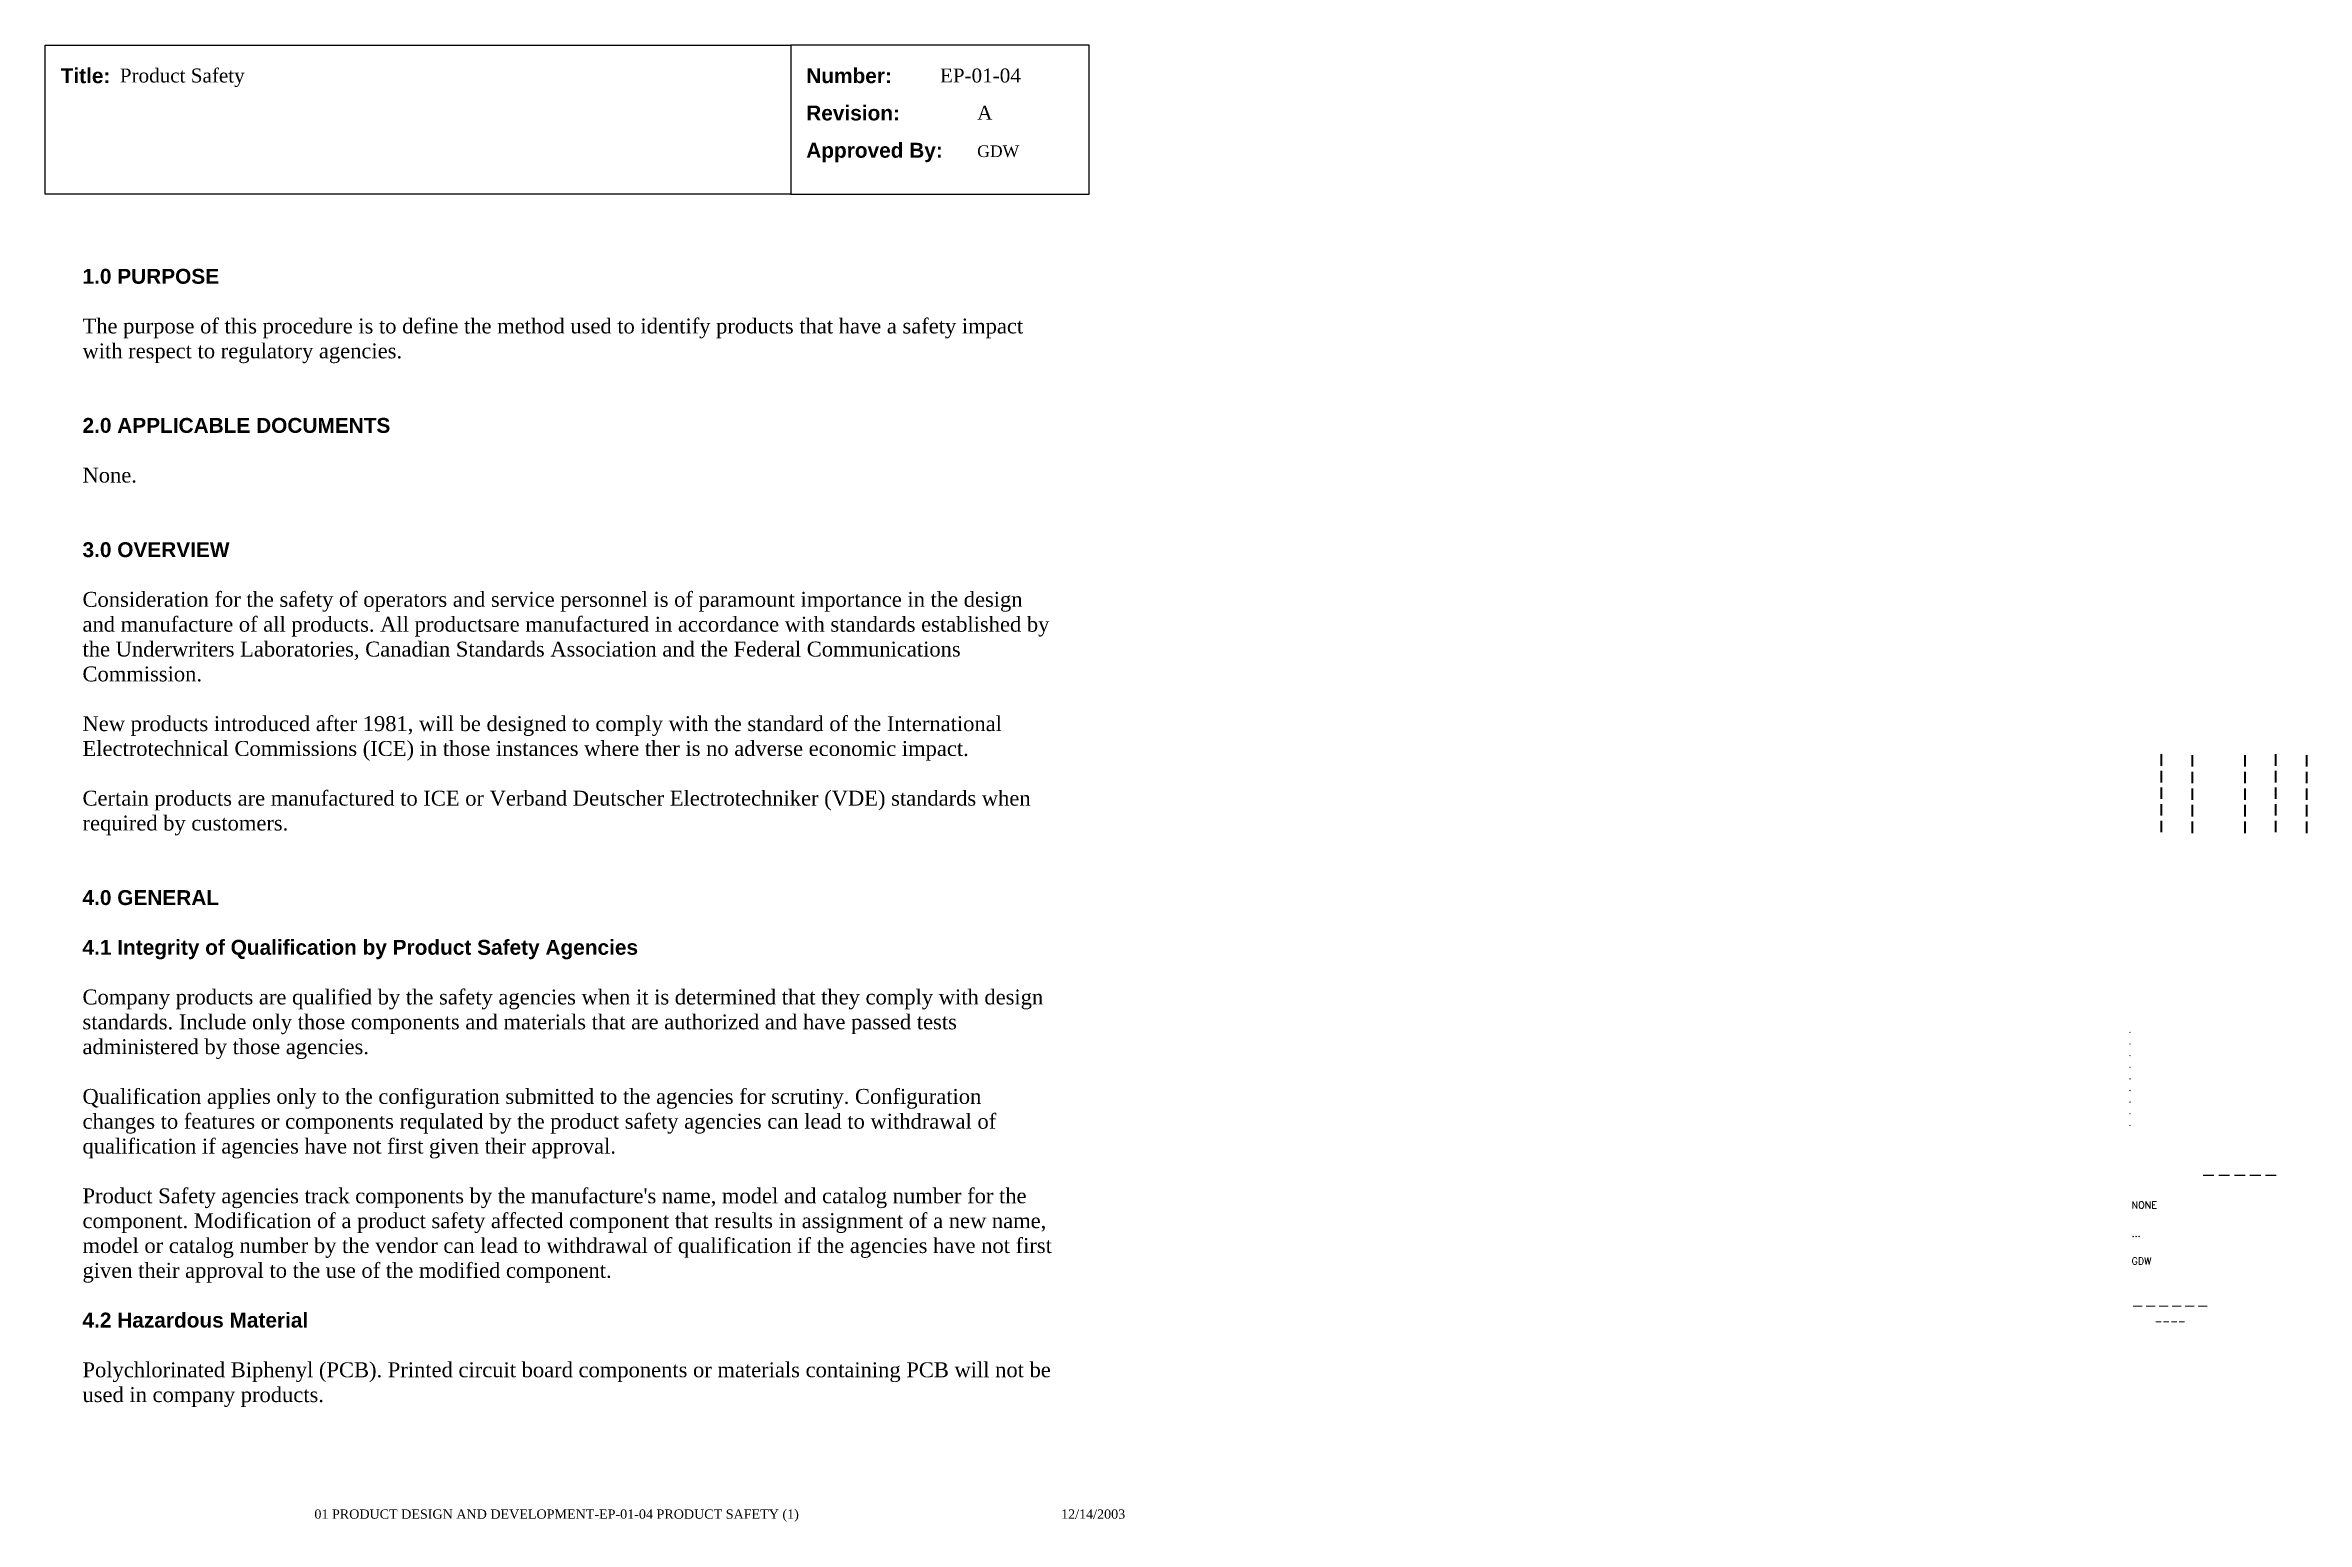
# Paper-space layout 'EP-01-04 Product Safety (1)' of a CAD drawing. Header units: inches. Extents: x 1 to 31.3, y 0.2 to 20.
import ezdxf
from ezdxf.enums import TextEntityAlignment as Align

# ---------------------------------------------------------------- set-up
doc = ezdxf.new("R2010")
doc.units = ezdxf.units.IN
doc.header["$MEASUREMENT"] = 0
doc.layers.add('TitleBlock_Attributes', color=40, linetype='Continuous', plot=False)
doc.layers.add('TitleBlock_Atts_Print', color=1, linetype='Continuous')
doc.styles.get("Standard").update_dxf_attribs({"font": 'simplex.shx'})
doc.styles.add('style1', font='TIMES.TTF')
doc.styles.add('styleAtt', font='TIMES.TTF')
doc.styles.add('TBBIGTEXT', font='complex.shx')

# ---------------------------------------------------------------- blocks, each defined once
blk = doc.blocks.new('Test1')
at = {"layer": 'TitleBlock_Attributes', "style": 'TBBIGTEXT', "width": 0.8}
for tag, p, height in [('SideLine1', (29.492, 9.408), 0.25), ('SideLine2', (29.906, 9.396), 0.25), ('SideLine3', (30.612, 9.396), 0.25), ('SideLine4', (31.026, 9.408), 0.25), ('SideLine5', (31.44, 9.396), 0.25), ('File-Layout', (28.803, 3.641), 0.125)]:
    blk.add_attdef(tag, p, '', height=height, rotation=90, dxfattribs=at)
at = {"layer": 'TitleBlock_Attributes'}
for tag, p, height in [('REV1', (28.947, 6.754), 0.0625), ('REV2', (28.947, 6.598), 0.0625), ('REV3', (28.947, 6.442), 0.0625), ('REV4', (28.947, 6.286), 0.0625), ('REV5', (28.947, 6.13), 0.0625), ('REV6', (28.947, 5.974), 0.0625), ('REV7', (28.947, 5.818), 0.0625), ('REV8', (28.947, 5.662), 0.0625), ('REV9', (28.947, 5.506), 0.0625), ('SCALE', (28.983, 4.394), 0.0938), ('INCHARGE', (28.983, 4.016), 0.0938), ('DRW', (28.983, 3.641), 0.0938)]:
    blk.add_attdef(tag, p, '', height=height, dxfattribs=at)
at = {"layer": 'TitleBlock_Attributes', "style": 'TBBIGTEXT'}
for tag, height, p in [('PROJNUM', 0.188, (30.434, 4.761)), ('DWG_NUM', 0.156, (31.168, 4.127)), ('CUSTOMER', 0.156, (29.501, 3.017)), ('LOCATION', 0.0938, (29.501, 2.835)), ('DESC_1', 0.188, (29.501, 2.412)), ('DESC_2', 0.188, (29.501, 2.1)), ('DESC_3', 0.188, (29.501, 1.787))]:
    blk.add_attdef(tag, text='', height=height, dxfattribs=at).set_placement(p, align=Align.CENTER)
at = {"layer": 'TitleBlock_Attributes'}
blk.add_attdef('DRW_DATE', text='', height=0.0938, dxfattribs=at).set_placement((31.149, 3.648), align=Align.CENTER)

psp = doc.layouts.new('EP-01-04 Product Safety (1)')

# ---------------------------------------------------------------- linework, layer by layer
for points in [[(1, 20), (11, 20), (11, 18), (1, 18)], [(11, 18), (15, 18), (15, 20), (11, 20)]]:
    psp.add_lwpolyline(points, close=True)

# ---------------------------------------------------------------- block references
ref = psp.add_blockref('Test1', (0, 0))
ref.add_attrib('CUSTOMER', '------', dxfattribs={"layer": 'TitleBlock_Attributes', "height": 0.1562, "style": 'TBBIGTEXT'}).set_placement((29.501, 3.017), align=Align.CENTER)
ref.add_attrib('LOCATION', '----', dxfattribs={"layer": 'TitleBlock_Attributes', "height": 0.0938, "style": 'TBBIGTEXT'}).set_placement((29.501, 2.835), align=Align.CENTER)
ref.add_attrib('DESC_1', 'Product Safety', (2, 19.5), dxfattribs={"layer": 'TitleBlock_Atts_Print', "height": 0.1875, "style": 'styleAtt'})
ref.add_attrib('DESC_2', 'EP-01-04', (13, 19.5), dxfattribs={"layer": 'TitleBlock_Atts_Print', "height": 0.1875, "style": 'styleAtt'})
ref.add_attrib('DESC_3', 'A', (13.5, 19), dxfattribs={"layer": 'TitleBlock_Atts_Print', "height": 0.188, "style": 'styleAtt'})
ref.add_attrib('PROJNUM', '-----', dxfattribs={"layer": 'TitleBlock_Attributes', "height": 0.1875, "style": 'TBBIGTEXT'}).set_placement((30.434, 4.761), align=Align.CENTER)
ref.add_attrib('DWG_NUM', 'GDW', (13.5, 18.5), dxfattribs={"layer": 'TitleBlock_Atts_Print', "height": 0.1562, "style": 'styleAtt'})
ref.add_attrib('DRW_DATE', '12/14/2003', dxfattribs={"layer": 'TitleBlock_Atts_Print', "height": 0.125, "style": 'styleAtt'}).set_placement((15.055, 0.232), align=Align.CENTER)
ref.add_attrib('DRW', 'GDW', (28.983, 3.641), dxfattribs={"layer": 'TitleBlock_Attributes', "height": 0.0938})
ref.add_attrib('INCHARGE', '...', (28.983, 4.016), dxfattribs={"layer": 'TitleBlock_Attributes', "height": 0.0938})
ref.add_attrib('SCALE', 'NONE', (28.983, 4.394), dxfattribs={"layer": 'TitleBlock_Attributes', "height": 0.0938})
ref.add_attrib('REV1', '.', (28.947, 6.754), dxfattribs={"layer": 'TitleBlock_Attributes', "height": 0.0625})
ref.add_attrib('REV2', '.', (28.947, 6.598), dxfattribs={"layer": 'TitleBlock_Attributes', "height": 0.0625})
ref.add_attrib('REV3', '.', (28.947, 6.442), dxfattribs={"layer": 'TitleBlock_Attributes', "height": 0.0625})
ref.add_attrib('REV4', '.', (28.947, 6.286), dxfattribs={"layer": 'TitleBlock_Attributes', "height": 0.0625})
ref.add_attrib('REV5', '.', (28.947, 6.13), dxfattribs={"layer": 'TitleBlock_Attributes', "height": 0.0625})
ref.add_attrib('REV6', '.', (28.947, 5.974), dxfattribs={"layer": 'TitleBlock_Attributes', "height": 0.0625})
ref.add_attrib('REV7', '.', (28.947, 5.818), dxfattribs={"layer": 'TitleBlock_Attributes', "height": 0.0625})
ref.add_attrib('REV8', '.', (28.947, 5.662), dxfattribs={"layer": 'TitleBlock_Attributes', "height": 0.0625})
ref.add_attrib('REV9', '.', (28.947, 5.506), dxfattribs={"layer": 'TitleBlock_Attributes', "height": 0.0625})
ref.add_attrib('SideLine1', '-----', (29.492, 9.408), dxfattribs={"layer": 'TitleBlock_Attributes', "height": 0.25, "rotation": 90, "style": 'TBBIGTEXT', "width": 0.8})
ref.add_attrib('SideLine2', '-----', (29.906, 9.396), dxfattribs={"layer": 'TitleBlock_Attributes', "height": 0.25, "rotation": 90, "style": 'TBBIGTEXT', "width": 0.8})
ref.add_attrib('SideLine3', '-----', (30.612, 9.396), dxfattribs={"layer": 'TitleBlock_Attributes', "height": 0.25, "rotation": 90, "style": 'TBBIGTEXT', "width": 0.8})
ref.add_attrib('SideLine4', '-----', (31.026, 9.408), dxfattribs={"layer": 'TitleBlock_Attributes', "height": 0.25, "rotation": 90, "style": 'TBBIGTEXT', "width": 0.8})
ref.add_attrib('SideLine5', '-----', (31.44, 9.396), dxfattribs={"layer": 'TitleBlock_Attributes', "height": 0.25, "rotation": 90, "style": 'TBBIGTEXT', "width": 0.8})
ref.add_attrib('File-Layout', '01 PRODUCT DESIGN AND DEVELOPMENT-EP-01-04 PRODUCT SAFETY (1)', dxfattribs={"layer": 'TitleBlock_Atts_Print', "height": 0.125, "style": 'styleAtt'}).set_placement((7.859, 0.232), align=Align.CENTER)

# ---------------------------------------------------------------- texts
at = {"color": 5, "char_height": 0.2, "width": 2, "attachment_point": 1, "line_spacing_factor": 1.5, "style": 'style1'}
for s, insert in [('{\\fArial|b1|i0|c0|p34;Title:}', (1.207, 19.691)), ('{\\fArial|b1|i0|c0|p34;Number:\\PRevision:\\PApproved By:}', (11.207, 19.691))]:
    psp.add_mtext(s, dxfattribs=dict(at, insert=insert))
at = {"color": 5, "insert": (1.5, 17), "char_height": 0.2, "width": 13, "attachment_point": 1, "style": 'style1'}
psp.add_mtext("{\\fArial|b1|i0|c0|p34;1.0 PURPOSE\\P\\P}The purpose of this procedure is to define the method used to identify products that have a safety impact with respect to regulatory agencies.\\P\\P\\P{\\fArial|b1|i0|c0|p34;2.0 APPLICABLE DOCUMENTS\\P\\P}None.\\P\\P\\P{\\fArial|b1|i0|c0|p34;3.0 OVERVIEW\\P\\P}Consideration for the safety of operators and service personnel is of paramount importance in the design and manufacture of all products. All productsare manufactured in accordance with standards established by the Underwriters Laboratories, Canadian Standards Association and the Federal Communications Commission.\\P\\PNew products introduced after 1981, will be designed to comply with the standard of the International Electrotechnical Commissions (ICE) in those instances where ther is no adverse economic impact.\\P\\PCertain products are manufactured to ICE or Verband Deutscher Electrotechniker (VDE) standards when required by customers.\\P\\P\\P{\\fArial|b1|i0|c0|p34;4.0 GENERAL\\P\\P4.1 Integrity of Qualification by Product Safety Agencies\\P\\P}Company products are qualified by the safety agencies when it is determined that they comply with design standards. Include only those components and materials that are authorized and have passed tests administered by those agencies.\\P\\PQualification applies only to the configuration submitted to the agencies for scrutiny. Configuration changes to features or components requlated by the product safety agencies can lead to withdrawal of qualification if agencies have not first given their approval.\\P\\PProduct Safety agencies track components by the manufacture's name, model and catalog number for the component. Modification of a product safety affected component that results in assignment of a new name, model or catalog number by the vendor can lead to withdrawal of qualification if the agencies have not first given their approval to the use of the modified component.\\P\\P{\\fArial|b1|i0|c0|p34;4.2 Hazardous Material\\P\\P}Polychlorinated Biphenyl (PCB). Printed circuit board components or materials containing PCB will not be used in company products.", dxfattribs=at)

doc.saveas('drawing.dxf')
